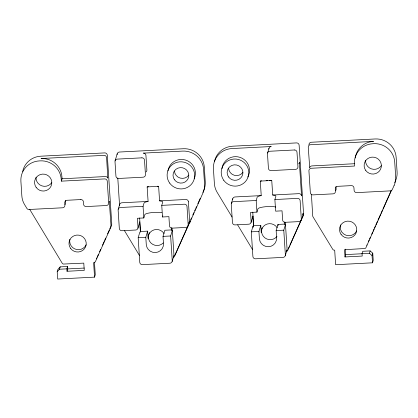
<?xml version="1.0" encoding="UTF-8"?>
<svg xmlns="http://www.w3.org/2000/svg" width="418" height="418" viewBox="0 0 418 418"><rect width="100%" height="100%" fill="white"/><g stroke="black" fill="none" stroke-linecap="round" stroke-linejoin="round"><path stroke-width="0.63" d="M80.81 199.564A2.471 2.424 16.8 0 1 83.428 201.857L83.584 204.277A2.471 2.424 16.8 0 0 86.197 206.57L106.365 205.531A2.471 2.424 16.8 0 0 108.67 202.981L107.259 181.208A2.471 2.424 16.8 0 0 104.646 178.914L61.352 181.146L62.063 178.784L61.937 176.851A19.745 19.348 16.8 0 0 41.011 158.506L104.746 155.339L106.031 156.154L106.595 157.555L107.802 178.105A2.471 2.424 16.8 0 0 105.352 176.553L62.063 178.784M94.452 262.149L95.267 274.778L94.562 277.134L57.668 279.036L57.198 271.773L57.909 269.417L60.213 266.872L67.591 266.491L67.747 268.91L67.037 271.266L84.253 270.383L83.783 263.121L63.39 264.056A2.492 2.44 16.8 0 1 62.381 263.518L29.683 209.329M57.198 271.773L59.502 269.229L60.213 266.872M67.037 271.266L66.88 268.847L67.591 266.491M115.075 160.899L117.207 153.824M118.205 209.293L119.626 204.58M143.06 206.335L120.436 207.5A2.471 2.424 16.8 0 0 118.132 210.045L119.323 228.437A2.471 2.424 16.8 0 0 121.936 230.731L135.709 230.02A2.471 2.424 16.8 0 0 138.013 227.47L137.417 218.28L143.813 217.95L143.06 206.335L144.053 203.033A9.379 1.756 -3.7 0 1 148.092 201.434L147.152 186.914A9.379 1.756 -3.7 0 1 148.494 186.684M137.94 228.228L139.643 222.569M143.813 217.95L144.806 214.648A9.379 1.756 -3.7 0 1 151.629 212.626A9.379 1.756 -3.7 0 1 161.86 212.684M171.688 227.815L171.855 230.355L172.347 230.328L170.643 235.987L172.237 260.67A2.471 2.424 16.8 0 1 169.933 263.215L142.392 264.636A2.471 2.424 16.8 0 1 139.769 262.337L138.18 237.659L139.884 232L140.375 231.974L140.516 231.504L139.638 217.956M171.871 227.946L171.997 229.884L164.864 230.25L163.02 236.379L163.485 243.642A8.642 8.464 16.8 0 1 155.428 252.55A8.642 8.464 16.8 0 1 146.269 244.525L145.804 237.267L147.648 231.138L140.516 231.504M161.75 205.369L184.38 204.203A2.471 2.424 16.8 0 1 186.998 206.502L188.184 224.889A2.471 2.424 16.8 0 1 185.879 227.439L172.106 228.144A2.471 2.424 16.8 0 1 170.325 227.523A2.471 2.424 16.8 0 1 169.494 225.851L168.898 216.655L162.503 216.984L161.75 205.369L162.748 202.072A9.379 1.756 -3.7 0 0 159.566 200.844L158.626 186.323A9.379 1.756 -3.7 0 0 157.377 186.229M162.503 216.984L162.837 215.887M171.855 230.355L171.997 229.884M172.164 261.422L173.872 255.764M188.528 222.653L189.762 222.59L190.044 221.65L174.515 256.417A2.466 2.414 16.8 0 1 173.345 257.352M231.337 203.467L232.758 198.749M267.557 153.045L268.978 148.327M256.192 200.504L233.568 201.669A2.471 2.424 16.8 0 0 231.264 204.219L232.45 222.606A2.471 2.424 16.8 0 0 235.068 224.9L248.841 224.189A2.471 2.424 16.8 0 0 251.145 221.644L250.549 212.448L256.945 212.119L256.192 200.504L257.185 197.202A9.379 1.756 -3.7 0 1 261.224 195.603L260.283 181.088A9.379 1.756 -3.7 0 1 261.626 180.858M251.072 222.397L252.775 216.738M256.945 212.119L257.937 208.817A9.379 1.756 -3.7 0 1 265.514 206.717A9.379 1.756 -3.7 0 1 275.76 207.062M284.82 221.984L284.987 224.523L285.478 224.503L283.775 230.161L285.369 254.839A2.471 2.424 16.8 0 1 283.064 257.389L255.518 258.805A2.471 2.424 16.8 0 1 252.9 256.511L251.307 231.833L253.015 226.175L253.507 226.148L253.648 225.678L252.77 212.125M285.045 222.763L285.128 224.053L277.996 224.424L276.146 230.553L276.617 237.811A8.642 8.464 16.8 0 1 268.56 246.724A8.642 8.464 16.8 0 1 259.4 238.699L258.935 231.441L260.78 225.307L253.648 225.678M274.882 199.543L297.511 198.378A2.471 2.424 16.8 0 1 300.129 200.671L301.315 219.058A2.471 2.424 16.8 0 1 299.011 221.608L285.238 222.313A2.471 2.424 16.8 0 1 282.62 220.02L282.03 210.829L275.634 211.158L274.882 199.543L275.88 196.241A9.379 1.756 -3.7 0 0 272.698 195.013L271.757 180.492A9.379 1.756 -3.7 0 0 269.605 180.362M284.987 224.523L285.128 224.053M285.295 255.591L286.999 249.933M311.405 194.156L312.701 215.782A2.466 2.419 16.8 0 0 313.04 216.874L332.911 249.583A2.492 2.44 16.8 0 0 333.925 250.116L334.693 250.194L335.628 264.714L372.522 262.812L373.232 260.456L372.762 253.198L370.144 250.904L362.767 251.281L362.056 253.642L362.213 256.062L344.996 256.95L345.707 254.588L345.357 249.144M372.522 262.812L372.051 255.555L369.434 253.261L370.144 250.904M372.051 255.555L372.762 253.198M391.582 190.133L365.839 247.884A2.492 2.44 16.8 0 1 364.904 248.522L344.526 249.687L344.996 256.95M96.433 258.831L96.966 257.64M97.493 256.453L98.287 254.666M99.615 251.693L100.675 249.316M102.53 245.152L104.119 241.583M104.652 240.397L105.707 238.014M107.567 233.855L109.155 230.287M109.683 229.095L111.538 224.936A2.466 2.419 16.8 0 0 111.742 223.813L107.301 155.198A2.471 2.424 16.8 0 0 104.688 152.904L40.745 156.196A19.75 19.353 16.8 0 0 22.666 171.526M190.18 220.887L174.943 255.001M190.707 219.701L191.501 217.924M192.823 214.962L193.879 212.59M194.668 210.813L195.196 209.627M195.728 208.441L196.517 206.664M197.839 203.702L200.217 198.367M202.855 192.442L203.65 190.665M189.762 222.59L202.939 193.022A19.75 19.353 16.8 0 0 204.543 184.061L203.597 169.442A19.75 19.353 16.8 0 0 182.671 151.097L143.322 153.124A2.471 2.424 16.8 0 1 145.939 155.418L146.875 169.933A2.471 2.424 16.8 0 1 146.499 171.38M288.258 248.835L289.313 246.463M289.846 245.277L303.604 214.408L299.126 145.203A2.471 2.424 16.8 0 0 296.514 142.909L232.57 146.206A19.75 19.353 16.8 0 0 214.491 161.531M368.551 241.338L369.078 240.151M369.606 238.965L370.395 237.189M371.717 234.226L372.511 232.45M373.039 231.264L374.094 228.892M374.622 227.706L375.416 225.929M375.944 224.743L377.527 221.19M378.055 220.004L380.432 214.669M380.96 213.483L382.548 209.93M383.076 208.744L391.264 190.373M394.696 182.671L395.485 180.889M366.779 245.23L366.962 244.891M354.589 163.715L311.943 165.909A2.471 2.424 16.8 0 0 309.712 167.707L308.259 147.167L308.641 145.72L309.811 144.774L373.53 141.373A19.745 19.348 16.8 0 0 355.243 157.947M147.152 186.914L158.626 186.323M260.283 181.088L271.757 180.492M80.81 199.564L67.037 200.274A2.471 2.424 16.8 0 0 64.733 202.819L64.889 205.238A2.471 2.424 16.8 0 1 62.585 207.788L28.69 209.502A2.466 2.414 16.8 0 1 27.029 208.624L24.594 204.642A19.75 19.353 16.8 0 1 21.846 195.906L20.9 181.287A19.75 19.353 16.8 0 1 39.323 160.914L40.3 160.862A19.745 19.348 16.8 0 1 61.227 179.207L61.352 181.146M148.092 201.434L121.857 202.782A2.471 2.424 16.8 0 0 119.553 205.332L117.782 177.969M159.561 200.844L185.801 199.49A2.471 2.424 16.8 0 1 188.419 201.784M261.224 195.603L234.989 196.956A2.471 2.424 16.8 0 0 232.685 199.501M272.693 195.013L298.933 193.659A2.471 2.424 16.8 0 1 301.55 195.958L299.356 162.079A2.471 2.424 16.8 0 1 298.745 163.825M138.18 237.659L145.804 237.267M163.02 236.379L170.643 235.987M251.307 231.833L258.935 231.441M276.146 230.553L283.775 230.161M59.502 269.229L66.88 268.847M362.056 253.642L369.434 253.261M67.747 268.91L84.326 268.058M345.707 254.588L362.286 253.736M237.649 224.9L252.66 249.781M232.042 217.015L217.125 192.29A19.75 19.353 16.8 0 1 214.382 183.554L213.436 168.935A19.75 19.353 16.8 0 1 231.859 148.562L271.209 146.535A2.471 2.424 16.8 0 0 268.905 149.08M124.517 230.726L139.528 255.612M335.978 186.522L336.135 188.941A2.471 2.424 16.8 0 1 335.523 190.692M285.478 224.503L287.072 249.18A2.471 2.424 16.8 0 1 286.466 250.931M277.996 224.424L278.075 225.631M260.78 225.307L261.25 232.57A8.642 8.464 16.8 0 1 277.165 227.706M253.507 226.148L252.848 215.986A2.471 2.424 16.8 0 1 252.237 217.731M253.015 226.175L253.099 227.47M188.413 201.784L189.605 220.171A2.471 2.424 16.8 0 1 189.229 221.618M172.347 230.328L173.94 255.011A2.471 2.424 16.8 0 1 173.334 256.756M147.648 231.138L148.118 238.396A8.642 8.464 16.8 0 1 164.034 233.531M140.375 231.974L139.716 221.812A2.471 2.424 16.8 0 1 139.105 223.562M94.562 277.134L93.622 262.614L94.374 262.457A2.492 2.44 16.8 0 0 95.309 261.825L110.827 227.293A2.466 2.419 16.8 0 0 111.031 226.169L109.307 201.377A2.471 2.424 16.8 0 1 108.999 202.072M65.443 200.462L65.6 202.882A2.471 2.424 16.8 0 1 64.994 204.627M381.294 165.721A8.637 8.464 16.8 0 1 365.551 160.376M308.97 144.806A2.471 2.424 16.8 0 1 311.274 142.256L375.218 138.964A19.75 19.353 16.8 0 1 396.144 157.309L397.09 171.934A19.75 19.353 16.8 0 1 395.715 180.362M356.679 230.877A8.637 8.464 16.8 0 1 345.89 235.172A8.637 8.464 16.8 0 1 340.529 224.905M242.952 172.289A7.9 7.738 16.8 0 1 228.568 168.261M276.993 236.405A8.637 8.464 16.8 0 1 262.123 227.967M286.111 251.626A2.466 2.414 16.8 0 0 287.647 250.586L303.175 215.819L303.019 213.399A2.471 2.424 16.8 0 1 302.407 215.15M266.135 180.414A9.379 1.756 -3.7 0 1 267.666 180.357M221.995 168.679A13.825 13.543 16.8 0 1 239.916 157.33A13.825 13.543 16.8 0 1 247.733 177.028M51.743 182.697A8.637 8.464 16.8 0 1 35.995 177.357M86.15 244.817A8.637 8.464 16.8 0 1 69.884 239.295M117.134 154.582A2.471 2.424 16.8 0 1 119.438 152.032L183.382 148.74A19.75 19.353 16.8 0 1 204.308 167.08L205.254 181.705A19.75 19.353 16.8 0 1 203.874 190.138M188.847 175.079A7.9 7.738 16.8 0 1 174.458 171.046M163.245 242.942A8.637 8.464 16.8 0 1 149.623 232.549M174.714 255.299A2.466 2.414 16.8 0 1 174.437 255.56M167.958 170.915A13.825 13.543 16.8 0 1 185.535 160.037A13.825 13.543 16.8 0 1 194.145 178.826M146.263 171.683A2.471 2.424 16.8 0 1 145.986 171.944M394.064 185.608L392.157 189.814A2.466 2.414 16.8 0 1 390.626 190.854L356.726 192.63A2.471 2.424 16.8 0 1 354.109 190.336L353.957 187.917A2.471 2.424 16.8 0 0 353.126 186.245A2.471 2.424 16.8 0 0 351.339 185.623L337.566 186.334A2.471 2.424 16.8 0 0 335.267 188.879L335.424 191.298A2.471 2.424 16.8 0 1 333.115 193.847L312.951 194.887A2.471 2.424 16.8 0 1 310.334 192.588L308.928 170.816A2.471 2.424 16.8 0 1 311.232 168.266L354.521 166.04L354.396 164.102A19.745 19.348 16.8 0 1 372.819 143.735L373.796 143.682A19.75 19.353 16.8 0 1 394.723 162.027L395.668 176.647A19.75 19.353 16.8 0 1 394.064 185.608M141.901 157.842L117.306 159.106A2.471 2.424 16.8 0 0 115.002 161.651L115.943 176.171A2.471 2.424 16.8 0 0 118.555 178.465L143.149 177.195A2.471 2.424 16.8 0 0 145.454 174.651L144.513 160.131A2.471 2.424 16.8 0 0 141.901 157.837M294.382 149.984L269.788 151.248A2.471 2.424 16.8 0 0 267.483 153.798L268.424 168.313A2.471 2.424 16.8 0 0 271.036 170.607L295.63 169.342A2.471 2.424 16.8 0 0 297.935 166.792L296.994 152.277A2.471 2.424 16.8 0 0 296.163 150.6A2.471 2.424 16.8 0 0 294.382 149.984M365.703 170.398A8.637 8.464 16.8 0 0 380.579 169.227A8.637 8.464 16.8 0 0 371.963 157.131A8.637 8.464 16.8 0 0 365.703 170.398M341.093 234.409A8.637 8.464 16.8 0 0 355.969 233.234A8.637 8.464 16.8 0 0 347.353 221.143A8.637 8.464 16.8 0 0 341.093 234.409M228.573 176.971A7.9 7.738 16.8 0 0 242.174 175.9A7.9 7.738 16.8 0 0 234.294 164.844A7.9 7.738 16.8 0 0 228.573 176.971M223.74 180.273A13.825 13.543 16.8 0 0 247.545 178.397A13.825 13.543 16.8 0 0 233.761 159.044A13.825 13.543 16.8 0 0 223.74 180.273M36.147 187.379A8.637 8.464 16.8 0 0 51.022 186.203A8.637 8.464 16.8 0 0 42.406 174.113A8.637 8.464 16.8 0 0 36.147 187.379M70.564 248.344A8.637 8.464 16.8 0 0 85.439 247.174A8.637 8.464 16.8 0 0 76.823 235.078A8.637 8.464 16.8 0 0 70.564 248.344M174.468 179.761A7.9 7.738 16.8 0 0 188.069 178.685A7.9 7.738 16.8 0 0 180.189 167.628A7.9 7.738 16.8 0 0 174.468 179.761M169.635 183.058A13.825 13.543 16.8 0 0 193.44 181.182A13.825 13.543 16.8 0 0 179.651 161.834A13.825 13.543 16.8 0 0 169.635 183.058"/></g></svg>
